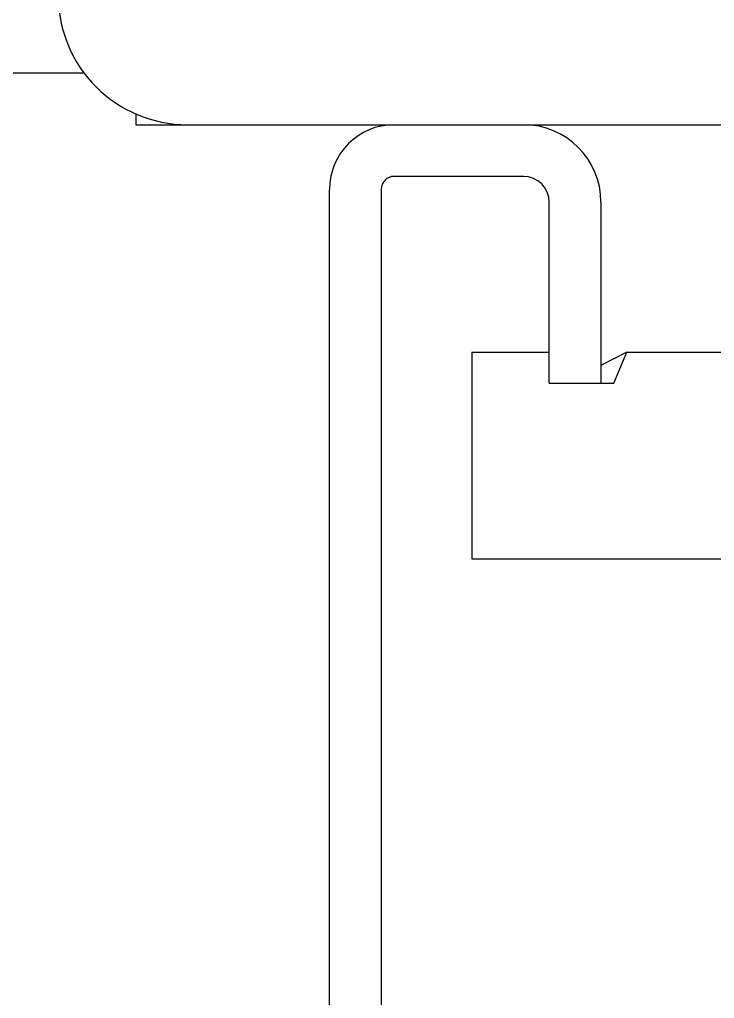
# Model space of a CAD drawing. Extents: x 552102 to 973302, y -80747 to 40012826.
# Drawn here: x 609340.5 to 609526.3, y 211017.5 to 211279.3 of the extents above; entities that cross this region are included whole.
import ezdxf

# ---------------------------------------------------------------- set-up
doc = ezdxf.new("R2010")
doc.units = 0
doc.header["$LTSCALE"] = 1000
doc.header["$MEASUREMENT"] = 0
doc.layers.add('02___PRT_ALL_AXES', color=7, linetype='Continuous')

msp = doc.modelspace()

# ---------------------------------------------------------------- linework, layer by layer
at = {"color": 1, "linetype": 'Continuous'}
msp.add_line((609357.82, 211264.97), (608196.49, 211264.97), dxfattribs=at)
at = {"color": 133, "linetype": 'Continuous'}
for p, q in [((609371.53, 211254.16), (609371.53, 211251.14)), ((609371.53, 211251.14), (609385.35, 211251.14))]:
    msp.add_line(p, q, dxfattribs=at)
at = {"color": 5, "linetype": 'Continuous'}
msp.add_line((609385.35, 211251.14), (609537.41, 211251.14), dxfattribs=at)
at = {"color": 2, "linetype": 'Continuous'}
for p, q in [((609475.21, 211237.32), (609440.65, 211237.32)), ((609423.37, 210957.38), (609423.37, 211233.86)), ((609437.19, 211233.86), (609437.19, 210957.38)), ((609482.12, 211182.02), (609482.12, 211230.41)), ((609495.94, 211230.41), (609495.94, 211182.02)), ((609482.12, 211182.02), (609495.94, 211182.02))]:
    msp.add_line(p, q, dxfattribs=at)
at = {"color": 241, "linetype": 'Continuous'}
for p, q in [((609461.38, 211190.32), (609482.12, 211190.32)), ((609502.85, 211190.32), (609495.94, 211186.71)), ((609499.4, 211182.02), (609502.85, 211190.32)), ((609495.94, 211182.02), (609499.4, 211182.02))]:
    msp.add_line(p, q, dxfattribs=at)
at = {"color": 7, "linetype": 'Continuous'}
msp.add_line((609502.85, 211190.32), (609537.41, 211190.32), dxfattribs=at)
at = {"color": 5, "linetype": 'Continuous'}
msp.add_arc((609385.35, 211285.7), 34.56, 180, 270, dxfattribs=at)
at = {"color": 2, "linetype": 'Continuous'}
for centre, radius, start, end in [((609440.65, 211233.86), 17.28, 90, 180), ((609475.21, 211230.41), 20.74, 0, 90), ((609440.65, 211233.86), 3.46, 90, 180), ((609475.21, 211230.41), 6.91, 0, 90)]:
    msp.add_arc(centre, radius, start, end, dxfattribs=at)
at = {"layer": '02___PRT_ALL_AXES', "color": 241, "linetype": 'Continuous'}
for p, q in [((609461.38, 211190.32), (609461.38, 211135.02)), ((609461.38, 211135.02), (609542.2, 211135.02))]:
    msp.add_line(p, q, dxfattribs=at)

doc.saveas('drawing.dxf')
